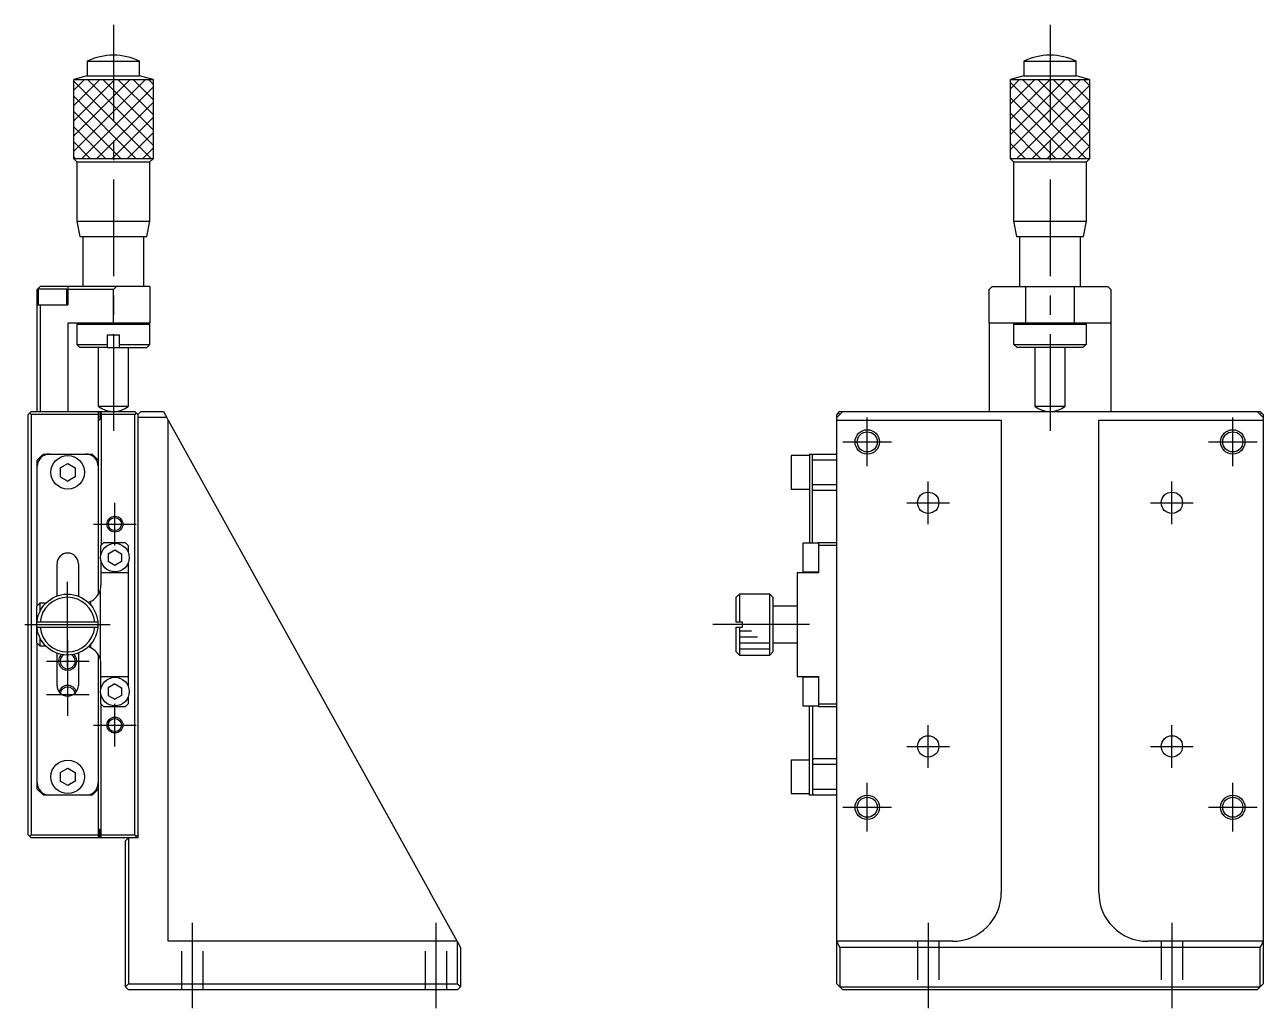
# Model space of a CAD drawing. Extents: x 0 to 457, y -8 to 353.
# Drawn here: x 253.4 to 456.7, y 101.7 to 263.3 of the extents above; entities that cross this region are included whole.
import ezdxf

# ---------------------------------------------------------------- set-up
doc = ezdxf.new("R2010")
doc.units = 0
doc.header["$LTSCALE"] = 0.5
doc.linetypes.add('CENTER', pattern=[50.8, 31.75, -6.35, 6.35, -6.35])
doc.linetypes.add('DASHED', pattern=[19.05, 12.7, -6.35])
for name, color, linetype in [('MSM_CENTER', 1, 'CENTER'), ('MSM_CONTINUOUS', 7, 'CONTINUOUS'), ('MSM_DASHED', 4, 'DASHED'), ('MSM_NARROW', 5, 'CONTINUOUS')]:
    doc.layers.add(name, color=color, linetype=linetype)

msp = doc.modelspace()

# ---------------------------------------------------------------- linework, layer by layer
at = {"layer": 'MSM_CENTER'}
for p, q in [((268, 263.250003), (268, 194.750004)), ((421.75, 263.250003), (421.75, 194.750004)), ((391.75, 190.749997), (391.75, 198.749997)), ((451.75, 190.749997), (451.75, 198.749997)), ((387.75, 194.749997), (395.75, 194.749997)), ((447.75, 194.749997), (455.75, 194.749997)), ((401.75, 181.249997), (401.75, 188.249997)), ((441.75, 181.249997), (441.75, 188.249997)), ((268.25, 177.749997), (268.25, 184.749997)), ((398.25, 184.749997), (405.25, 184.749997)), ((438.25, 184.749997), (445.25, 184.749997)), ((264.75, 181.249997), (271.75, 181.249997)), ((260.45, 157.749997), (260.45, 171.749997)), ((253.45, 164.749997), (267.45, 164.749997)), ((382.25, 164.749997), (365.25, 164.749997)), ((260.5, 149.749997), (260.5, 162.249997)), ((257, 158.749997), (264, 158.749997)), ((257, 153.249997), (264, 153.249997)), ((268.25, 144.749997), (268.25, 151.749997)), ((264.75, 148.249997), (271.75, 148.249997)), ((401.75, 141.249997), (401.75, 148.249997)), ((441.75, 141.249997), (441.75, 148.249997)), ((398.25, 144.749997), (405.25, 144.749997)), ((438.25, 144.749997), (445.25, 144.749997)), ((391.75, 130.749997), (391.75, 138.749997)), ((451.75, 130.749997), (451.75, 138.749997)), ((387.75, 134.749997), (395.75, 134.749997)), ((447.75, 134.749997), (455.75, 134.749997)), ((281, 101.749997), (281, 115.749997)), ((321, 101.749997), (321, 115.749997)), ((401.75, 115.749997), (401.75, 101.749997)), ((441.75, 115.749997), (441.75, 101.749997))]:
    msp.add_line(p, q, dxfattribs=at)
at = {"layer": 'MSM_CONTINUOUS'}
for p, q in [((263.7, 257.250002), (272.3, 257.250002)), ((263.7, 257.250002), (263.7, 254.839491)), ((272.3, 254.839491), (272.3, 257.250002)), ((417.45, 257.250002), (426.05, 257.250002)), ((417.45, 257.250002), (417.45, 254.839491)), ((426.05, 254.839491), (426.05, 257.250002)), ((263.7, 254.839491), (261.500001, 254.250003)), ((261.500001, 254.250003), (274.499999, 254.250003)), ((261.500001, 241.250002), (261.500001, 254.250003)), ((263.7, 254.839491), (272.3, 254.839491)), ((274.499999, 254.250003), (272.3, 254.839491)), ((274.499999, 254.250003), (274.499999, 241.250002)), ((417.45, 254.839491), (415.250001, 254.250003)), ((415.250001, 254.250003), (428.249999, 254.250003)), ((415.250001, 241.250002), (415.250001, 254.250003)), ((417.45, 254.839491), (426.05, 254.839491)), ((428.249999, 254.250003), (426.05, 254.839491)), ((428.249999, 254.250003), (428.249999, 241.250002)), ((261.500001, 241.250002), (262.000004, 240.75)), ((274.499999, 241.250002), (261.500001, 241.250002)), ((262.000004, 240.75), (273.999996, 240.75)), ((262.000004, 240.75), (262.000004, 230.999995)), ((273.999996, 240.75), (274.499999, 241.250002)), ((273.999996, 230.999995), (273.999996, 240.75)), ((415.250001, 241.250002), (415.750004, 240.75)), ((428.249999, 241.250002), (415.250001, 241.250002)), ((415.750004, 240.75), (427.749996, 240.75)), ((415.750004, 240.75), (415.750004, 230.999995)), ((427.749996, 240.75), (428.249999, 241.250002)), ((427.749996, 230.999995), (427.749996, 240.75)), ((262.000004, 230.999995), (273.999996, 230.999995)), ((262.000004, 230.999995), (262.500003, 228.499996)), ((273.499997, 228.499996), (273.999996, 230.999995)), ((415.750004, 230.999995), (427.749996, 230.999995)), ((415.750004, 230.999995), (416.250003, 228.499996)), ((427.249997, 228.499996), (427.749996, 230.999995)), ((262.500003, 228.499996), (273.499997, 228.499996)), ((263, 228.499996), (263, 220.249996)), ((273, 220.249996), (273, 228.499996)), ((416.250003, 228.499996), (427.249997, 228.499996)), ((416.75, 228.499996), (416.75, 220.249996)), ((426.75, 220.249996), (426.75, 228.499996)), ((256, 220.249997), (255.5, 219.749997)), ((255.5, 199.749997), (255.5, 219.749997)), ((258, 219.849997), (255.65, 219.849996)), ((255.65, 219.849996), (255.65, 217.249996)), ((274, 220.249997), (256, 220.249997)), ((260.35, 219.849997), (258, 219.849997)), ((260.35, 217.249997), (260.35, 219.849997)), ((260.5, 220.249997), (260.5, 217.249997)), ((268, 219.749997), (260.5, 219.749997)), ((267.999998, 214.249997), (268, 219.749997)), ((268.5, 220.249997), (268, 219.749997)), ((274, 220.249997), (274, 214.249997)), ((411.749998, 214.249997), (411.75, 219.749997)), ((412.25, 220.249997), (411.75, 219.749997)), ((412.25, 220.249997), (431.25, 220.249997)), ((417.75, 220.249997), (417.75, 214.249997)), ((425.75, 214.249997), (425.75, 220.249997)), ((431.75, 219.749997), (431.25, 220.249997)), ((431.75, 219.749997), (431.75, 199.749997)), ((255.5, 217.249997), (260.5, 217.249997)), ((256, 217.249997), (256, 199.749997)), ((260.5, 214.249997), (260.5, 199.749997)), ((274, 214.249997), (260.5, 214.249997)), ((262.2, 214.249997), (262, 214.049997)), ((274, 214.049996), (262, 214.049997)), ((262, 214.049997), (262, 210.749997)), ((274, 214.049996), (273.8, 214.249996)), ((274, 210.749996), (274, 214.049996)), ((431.75, 214.249997), (411.749998, 214.249997)), ((411.749998, 214.249997), (411.749998, 199.749997)), ((415.95, 214.249997), (415.75, 214.049997)), ((427.75, 214.049997), (415.75, 214.049997)), ((415.75, 214.049997), (415.75, 212.249997)), ((427.75, 214.049997), (427.55, 214.249997)), ((427.75, 212.249997), (427.75, 214.049997)), ((269, 212.249996), (267, 212.249997)), ((267, 212.249997), (267, 210.249997)), ((269, 210.249996), (269, 212.249996)), ((415.83392, 212.249997), (415.75, 212.249997)), ((415.83392, 210.749996), (415.83392, 212.249996)), ((427.75, 212.249997), (427.66608, 212.249997)), ((427.66608, 212.249996), (427.66608, 210.749996)), ((262, 210.749997), (267, 210.749997)), ((262, 210.749997), (262.5, 210.249997)), ((267, 210.249997), (262.5, 210.249997)), ((265.500004, 210.249996), (265.500004, 200.627505)), ((267, 210.249996), (273.5, 210.249996)), ((269, 210.749996), (274, 210.749996)), ((270.499996, 200.627505), (270.499996, 210.249996)), ((273.5, 210.249996), (274, 210.749996)), ((415.83392, 210.749997), (427.66608, 210.749997)), ((416.341673, 210.249996), (415.83392, 210.749996)), ((427.158327, 210.249997), (416.341673, 210.249997)), ((419.250004, 210.249996), (419.250004, 200.627505)), ((424.249996, 200.627505), (424.249996, 210.249996)), ((427.66608, 210.749996), (427.158327, 210.249996)), ((254, 199.249997), (254.5, 199.749997)), ((254, 130.249997), (254, 199.249997)), ((254.5, 199.249997), (254.25, 199.499997)), ((254.5, 199.749997), (271.5, 199.749997)), ((254.5, 199.249997), (254.5, 130.249997)), ((265.5, 199.249997), (254.5, 199.249997)), ((265.5, 199.749997), (265.5, 169.669758)), ((265.500004, 200.627505), (270.499996, 200.627505)), ((265.75, 199.749997), (265.75, 198.349997)), ((266, 199.749997), (266, 177.799997)), ((271.5, 199.249997), (266, 199.249997)), ((271.5, 199.749997), (272, 199.249997)), ((271.75, 199.499997), (271.5, 199.249997)), ((271.5, 130.249997), (271.5, 199.249997)), ((272.5, 199.749997), (272, 199.249997)), ((272, 199.249997), (272, 129.749997)), ((272.5, 199.749997), (276.220803, 199.749997)), ((276.220803, 199.749997), (276.775113, 198.749997)), ((387.75, 199.749997), (386.75, 198.749997)), ((387, 199.499997), (386.75, 199.249997)), ((386.75, 105.749997), (386.75, 199.249997)), ((387.25, 199.749997), (387, 199.499997)), ((387, 199.499997), (387.25, 199.249997)), ((387.25, 199.749997), (456.25, 199.749997)), ((419.250004, 200.627505), (424.249996, 200.627505)), ((456.75, 198.749997), (455.75, 199.749997)), ((456.75, 199.249997), (456.25, 199.749997)), ((456.25, 199.249997), (456.5, 199.499997)), ((456.75, 199.249997), (456.75, 105.749997)), ((265.5, 198.349997), (265.75, 198.349997)), ((276.775113, 198.749997), (272, 198.749997)), ((277, 198.344289), (276.775113, 198.749997)), ((277, 112.749997), (277, 198.344289)), ((277, 198.344289), (320.011219, 120.749997)), ((386.75, 198.344289), (413.75, 198.344289)), ((413.75, 198.344289), (413.75, 120.749997)), ((429.75, 198.344289), (456.75, 198.344289)), ((429.75, 120.749997), (429.75, 198.344289)), ((256.3, 192.549997), (255.5, 191.749997)), ((255.5, 167.799997), (255.5, 191.749997)), ((256.3, 192.549997), (256.5, 192.749997)), ((256.62822, 192.549997), (256.3, 192.549997)), ((256.5, 192.749997), (264.5, 192.749997)), ((259.25, 190.471684), (260.5, 191.193372)), ((260.5, 191.193372), (261.75, 190.471684)), ((264.7, 192.549997), (264.37178, 192.549997)), ((264.5, 192.749997), (264.7, 192.549997)), ((265.5, 191.749997), (264.7, 192.549997)), ((379.25, 192.499997), (379.25, 186.999997)), ((382.25, 192.499997), (379.25, 192.499997)), ((382.25, 192.749997), (382.25, 178.099997)), ((382.25, 192.749997), (382.75, 192.749997)), ((382.95, 192.749997), (382.75, 192.549997)), ((382.75, 178.099997), (382.75, 192.749997)), ((386.75, 191.749997), (382.75, 191.749997)), ((382.95, 192.749997), (386.55, 192.749997)), ((386.75, 192.549997), (386.55, 192.749997)), ((259.25, 190.471684), (259.25, 189.028309)), ((261.75, 190.471684), (261.75, 189.028309)), ((259.25, 189.028309), (260.5, 188.306621)), ((261.75, 189.028309), (260.5, 188.306621)), ((382.75, 187.749997), (386.75, 187.749997)), ((379.25, 186.999997), (382.25, 186.999997)), ((382.75, 186.949997), (382.95, 186.749997)), ((386.55, 186.749997), (382.95, 186.749997)), ((386.55, 186.749997), (386.75, 186.949997)), ((265.95, 177.749997), (266.45, 178.249997)), ((265.95, 176.232179), (265.95, 177.749997)), ((266.45, 178.249997), (269.95, 178.249997)), ((267.15, 176.385082), (268.25, 177.020167)), ((268.25, 177.020167), (269.35, 176.385082)), ((269.95, 178.249997), (270.45, 177.749997)), ((270.45, 177.749997), (270.45, 176.576132)), ((381.15, 178.099997), (381.15, 173.399997)), ((383.75, 178.099997), (381.15, 178.099997)), ((383.75, 178.249997), (383.75, 173.249997)), ((383.75, 178.249997), (386.75, 178.249997)), ((386.75, 177.749997), (383.75, 177.749997)), ((265.95, 175.267814), (265.95, 171.249997)), ((267.15, 176.385082), (267.15, 175.114911)), ((268.25, 174.479826), (267.15, 175.114911)), ((269.35, 175.114911), (268.25, 174.479826)), ((269.35, 176.385082), (269.35, 175.114911)), ((270.45, 174.923861), (270.45, 154.576132)), ((258.75, 169.452124), (258.75, 174.749997)), ((262.25, 174.749997), (262.25, 169.414758)), ((270.45, 173.249997), (265.95, 173.249997)), ((380.25, 173.249997), (380.25, 156.249997)), ((383.75, 173.249997), (380.25, 173.249997)), ((381.15, 173.399997), (383.75, 173.399997)), ((382.25, 173.399997), (382.25, 173.249997)), ((382.75, 173.249997), (382.75, 173.399997)), ((265.8, 170.313247), (265.8, 159.186746)), ((370.75, 169.749997), (370.25, 169.249997)), ((370.25, 165.149997), (370.25, 169.249997)), ((370.75, 169.749997), (370.75, 165.149997)), ((375.75, 169.749997), (370.75, 169.749997)), ((375.75, 159.749997), (375.75, 169.749997)), ((376.25, 169.249997), (375.75, 169.749997)), ((376.25, 169.249997), (376.25, 160.249997)), ((255.45, 167.749997), (255.95, 168.249997)), ((255.45, 161.749997), (255.45, 167.749997)), ((255.95, 168.249997), (255.95, 166.929446)), ((256.879286, 168.249997), (255.95, 168.249997)), ((264.3, 167.940216), (264.3, 168.570911)), ((380.25, 167.749997), (376.25, 167.749997)), ((265.433974, 165.149997), (255.466026, 165.149997)), ((371.25, 165.149997), (370.25, 165.149997)), ((371.25, 164.349997), (371.25, 165.149997)), ((255.466026, 164.349997), (265.433974, 164.349997)), ((370.25, 160.249997), (370.25, 164.349997)), ((370.25, 164.349997), (371.25, 164.349997)), ((370.75, 164.349997), (370.75, 159.749997)), ((255.95, 161.249997), (255.45, 161.749997)), ((255.5, 137.749997), (255.5, 161.699997)), ((255.95, 162.570547), (255.95, 161.249997)), ((255.95, 161.249997), (256.879286, 161.249997)), ((264.3, 160.929082), (264.3, 161.559777)), ((376.25, 161.749997), (380.25, 161.749997)), ((258.75, 154.749997), (258.75, 160.047869)), ((262.25, 160.085235), (262.25, 154.749997)), ((265.5, 159.829979), (265.5, 129.749997)), ((370.25, 160.249997), (370.75, 159.749997)), ((370.75, 159.749997), (375.75, 159.749997)), ((375.75, 159.749997), (376.25, 160.249997)), ((265.95, 154.232179), (265.95, 158.249997)), ((265.95, 156.249997), (270.45, 156.249997)), ((268.25, 155.020167), (267.15, 154.385082)), ((268.25, 155.020167), (269.35, 154.385082)), ((380.25, 156.249997), (383.75, 156.249997)), ((381.15, 156.099997), (381.15, 151.399997)), ((383.75, 156.099997), (381.15, 156.099997)), ((382.25, 156.249997), (382.25, 156.099997)), ((382.75, 156.099997), (382.75, 156.249997)), ((383.75, 156.249997), (383.75, 151.249997)), ((265.95, 151.749997), (265.95, 153.267814)), ((267.15, 154.385082), (267.15, 153.114911)), ((267.15, 153.114911), (268.25, 152.479826)), ((269.35, 153.114911), (268.25, 152.479826)), ((269.35, 154.385082), (269.35, 153.114911)), ((270.45, 152.923861), (270.45, 151.749997)), ((266.45, 151.249997), (265.95, 151.749997)), ((266, 129.749997), (266, 151.699997)), ((269.95, 151.249997), (266.45, 151.249997)), ((270.45, 151.749997), (269.95, 151.249997)), ((381.15, 151.399997), (383.75, 151.399997)), ((382.25, 136.749997), (382.25, 151.399997)), ((382.75, 151.399997), (382.75, 136.749997)), ((383.75, 151.749997), (386.75, 151.749997)), ((386.75, 151.249997), (383.75, 151.249997)), ((379.25, 142.499997), (379.25, 136.999997)), ((382.25, 142.499997), (379.25, 142.499997)), ((382.95, 142.749997), (382.75, 142.549997)), ((382.95, 142.749997), (386.55, 142.749997)), ((386.75, 142.549997), (386.55, 142.749997)), ((259.25, 140.471684), (260.5, 141.193372)), ((259.25, 140.471684), (259.25, 139.028309)), ((260.5, 141.193372), (261.75, 140.471684)), ((261.75, 140.471684), (261.75, 139.028309)), ((386.75, 141.749997), (382.75, 141.749997)), ((260.5, 138.306621), (259.25, 139.028309)), ((261.75, 139.028309), (260.5, 138.306621)), ((255.5, 137.749997), (256.5, 136.749997)), ((256.3, 136.949997), (256.62822, 136.949997)), ((264.5, 136.749997), (256.5, 136.749997)), ((264.37178, 136.949997), (264.7, 136.949997)), ((265.5, 137.749997), (264.5, 136.749997)), ((379.25, 136.999997), (382.25, 136.999997)), ((382.75, 136.749997), (382.25, 136.749997)), ((382.75, 137.749997), (386.75, 137.749997)), ((382.75, 136.949997), (382.95, 136.749997)), ((386.55, 136.749997), (382.95, 136.749997)), ((386.55, 136.749997), (386.75, 136.949997)), ((254.5, 129.749997), (254, 130.249997)), ((254.25, 129.999997), (254.5, 130.249997)), ((254.5, 130.249997), (265.5, 130.249997)), ((265.5, 131.149997), (265.75, 131.149997)), ((265.75, 129.749997), (265.75, 131.149997)), ((266, 130.249997), (271.5, 130.249997)), ((272, 130.249997), (271.5, 129.749997)), ((271.5, 130.249997), (271.75, 129.999997)), ((272, 129.749997), (254.5, 129.749997)), ((270, 129.249997), (270.5, 129.749997)), ((270, 105.249997), (270, 129.249997)), ((270.5, 129.749997), (270.5, 105.749997)), ((324.445691, 112.749997), (320.011219, 120.749997)), ((324.445691, 112.749997), (277, 112.749997)), ((324.5, 112.65202), (324.445691, 112.749997)), ((324.5, 105.749997), (324.5, 112.65202)), ((324.5, 112.65202), (325, 111.749997)), ((405.75, 112.749997), (386.75, 112.749997)), ((386.75, 112.65202), (387.25, 111.749997)), ((456.75, 112.749997), (437.75, 112.749997)), ((456.25, 111.749997), (456.75, 112.65202)), ((325, 111.749997), (325, 105.249997)), ((387.25, 111.749997), (387.25, 105.249997)), ((456.25, 111.749997), (387.25, 111.749997)), ((456.25, 105.249997), (456.25, 111.749997)), ((270.5, 105.749997), (270, 105.249997)), ((270.5, 105.749997), (324.5, 105.749997)), ((325, 105.249997), (324.5, 105.749997)), ((387.75, 104.749997), (386.75, 105.749997)), ((456.75, 105.749997), (455.75, 104.749997)), ((270, 105.249997), (270.5, 104.749997)), ((324.5, 104.749997), (270.5, 104.749997)), ((324.5, 104.749997), (325, 105.249997)), ((387.25, 105.249997), (456.25, 105.249997)), ((455.75, 104.749997), (387.75, 104.749997))]:
    msp.add_line(p, q, dxfattribs=at)
for centre, radius in [((391.75, 194.749997), 1.65), ((451.75, 194.749997), 1.65), ((260.5, 189.749997), 2.75), ((401.75, 184.749997), 1.75), ((441.75, 184.749997), 1.75), ((268.25, 181.249997), 1.075), ((268.25, 175.749997), 2.35), ((260.45, 164.749997), 5), ((268.25, 153.749997), 2.35), ((268.25, 148.249997), 1.075), ((401.75, 144.749997), 1.75), ((441.75, 144.749997), 1.75), ((260.5, 139.749997), 2.75), ((391.75, 134.749997), 1.65), ((451.75, 134.749997), 1.65)]:
    msp.add_circle(centre, radius, dxfattribs=at)
for centre, radius, start, end in [((268, 248.505002), 9.745001, 63.816209, 116.183791), ((421.749998, 248.505002), 9.745001, 63.816202, 116.183785), ((268, 203.750001), 3.999997, 231.317811, 308.68221534), ((421.749997, 203.750001), 3.999997, 231.317827, 308.68221534), ((257.5, 190.749997), 2, 90, 180), ((263.5, 190.749997), 2, 0, 90), ((260.5, 174.749997), 1.75, 0, 180), ((262.95, 171.249997), 3, 341.805128, 0), ((260.45, 164.749997), 4.5, 5.099689, 174.900311), ((262.949996, 171.25), 3.000005, 296.743726, 341.805086), ((262.95, 171.249997), 3, 287.903998, 296.743684), ((260.45, 164.749997), 4.5, 185.099689, 354.900311), ((262.95, 158.249997), 3, 63.256316, 72.096002), ((262.949999, 158.249996), 3.000001, 18.19488, 63.256308), ((260.5, 158.749997), 1.25, 123.585965, 57.368942), ((262.95, 158.249997), 3, 0, 18.194872), ((260.5, 154.749997), 1.75, 180, 0), ((260.5, 153.249997), 1.25, 11.536959, 168.46305628), ((257.5, 138.749997), 2, 180, 270), ((263.5, 138.749997), 2, 270, 0), ((405.75, 120.749997), 8, 270, 0), ((437.75, 120.749997), 8, 180, 270)]:
    msp.add_arc(centre, radius, start, end, dxfattribs=at)
at = {"layer": 'MSM_DASHED'}
for p, q in [((279.25, 104.749997), (279.25, 112.749997)), ((282.75, 104.749997), (282.75, 112.749997)), ((319.25, 104.749997), (319.25, 112.749997)), ((322.75, 104.749997), (322.75, 112.749997)), ((400, 112.749997), (400, 104.749997)), ((403.5, 112.749997), (403.5, 104.749997)), ((440, 112.749997), (440, 104.749997)), ((443.5, 112.749997), (443.5, 104.749997))]:
    msp.add_line(p, q, dxfattribs=at)
at = {"layer": 'MSM_NARROW'}
for p, q in [((261.500001, 252.500001), (263.250003, 254.250003)), ((261.500001, 250.000001), (265.750003, 254.250003)), ((261.500001, 247.500001), (268.250003, 254.250003)), ((261.500001, 245.000001), (270.750003, 254.250003)), ((261.500001, 242.500001), (273.250003, 254.250003)), ((263.749997, 254.250003), (274.499999, 243.500001)), ((266.249997, 254.250003), (274.499999, 246.000001)), ((268.749997, 254.250003), (274.499999, 248.500001)), ((271.249997, 254.250003), (274.499999, 251.000001)), ((273.749997, 254.250003), (274.499999, 253.500001)), ((415.250001, 252.750001), (416.750003, 254.250003)), ((415.250001, 250.250001), (419.250003, 254.250003)), ((415.250001, 247.750001), (421.750003, 254.250003)), ((415.250001, 245.250001), (424.250003, 254.250003)), ((415.250001, 242.750001), (426.750003, 254.250003)), ((417.249997, 254.250003), (428.249999, 243.250001)), ((419.749997, 254.250003), (428.249999, 245.750001)), ((422.249997, 254.250003), (428.249999, 248.250001)), ((424.749997, 254.250003), (428.249999, 250.750001)), ((427.249997, 254.250003), (428.249999, 253.250001)), ((261.500001, 253.999999), (274.249998, 241.250002)), ((262.750002, 241.250002), (274.499999, 252.999999)), ((415.250001, 253.749999), (427.749998, 241.250002)), ((416.250002, 241.250002), (428.249999, 253.249999)), ((261.500001, 251.499999), (271.749998, 241.250002)), ((265.250002, 241.250002), (274.499999, 250.499999)), ((415.250001, 251.249999), (425.249998, 241.250002)), ((418.750002, 241.250002), (428.249999, 250.749999)), ((261.500001, 248.999999), (269.249998, 241.250002)), ((415.250001, 248.749999), (422.749998, 241.250002)), ((421.250002, 241.250002), (428.249999, 248.249999)), ((261.500001, 246.499999), (266.749998, 241.250002)), ((267.750002, 241.250002), (274.499999, 247.999999)), ((415.250001, 246.249999), (420.249998, 241.250002)), ((261.500001, 243.999999), (264.249998, 241.250002)), ((270.250002, 241.250002), (274.499999, 245.499999)), ((423.750002, 241.250002), (428.249999, 245.749999)), ((272.750002, 241.250002), (274.499999, 242.999999)), ((415.250001, 243.749999), (417.749998, 241.250002)), ((426.250002, 241.250002), (428.249999, 243.249999)), ((261.500001, 241.499999), (261.749998, 241.250002)), ((370.75, 163.749997), (372.75, 163.749997)), ((370.75, 162.749997), (373.75, 162.749997)), ((370.75, 161.749997), (375.75, 161.749997)), ((370.75, 160.749997), (375.75, 160.749997))]:
    msp.add_line(p, q, dxfattribs=at)
for centre, radius in [((391.75, 194.749997), 2), ((451.75, 194.749997), 2), ((268.25, 181.249997), 1.3), ((268.25, 148.249997), 1.3), ((391.75, 134.749997), 2), ((451.75, 134.749997), 2)]:
    msp.add_circle(centre, radius, dxfattribs=at)
for centre, start, end in [((260.5, 158.749997), 133.066673, 47.88825328), ((260.5, 153.249997), 18.629331, 161.370669)]:
    msp.add_arc(centre, 1.5, start, end, dxfattribs=at)

doc.saveas('drawing.dxf')
